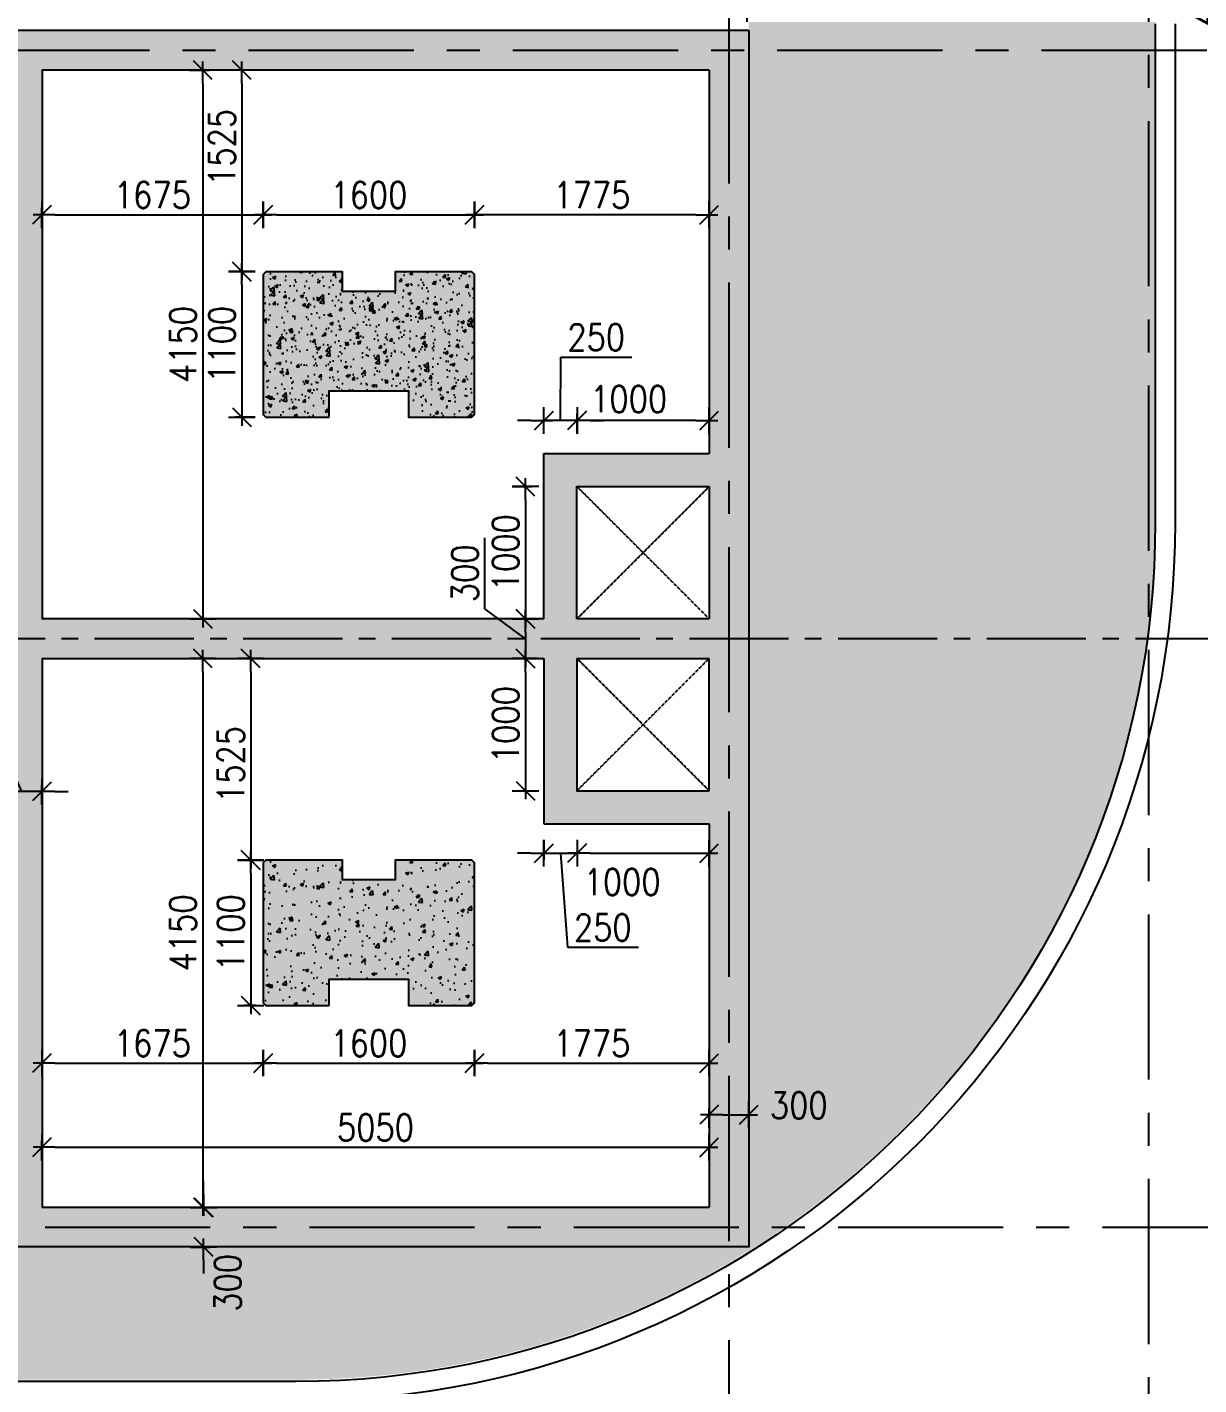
# Model space of a CAD drawing. Header units: metres. Extents: x 841183 to 1048542, y 259326 to 317714.
# Drawn here: x 881709 to 890575, y 279259 to 289527 of the extents above; entities that cross this region are included whole.
import ezdxf
from ezdxf import colors
from ezdxf.entities.mleader import LeaderData, LeaderLine
from ezdxf.math import Vec2, Vec3

# ---------------------------------------------------------------- set-up
doc = ezdxf.new("R2010")
doc.units = ezdxf.units.M
doc.header["$PDMODE"] = 34
for name, pattern in [('CENTER', [2, 1.25, -0.25, 0.25, -0.25]), ('CENTER2', [1.125, 0.75, -0.125, 0.125, -0.125]), ('HIDDEN', [0.375, 0.25, -0.125]), ('VILLA AXIS$0$CENTER', [2, 1.25, -0.25, 0.25, -0.25])]:
    doc.linetypes.add(name, pattern=pattern)
for name, color, linetype, transparency in [('A-AXIS DIMENSION', 252, 'Continuous', 0.6), ('A-REFLECT DOWN', 252, 'Continuous', 0.6), ('G-HATCH-COL-WALL', 253, 'Continuous', 0.6)]:
    doc.layers.add(name, color=color, linetype=linetype, transparency=transparency)
for name, color, linetype in [('A-AXIS LINE', 253, 'Continuous'), ('A-SECT-PATT', 9, 'Continuous'), ('G-OPENING', 252, 'Continuous'), ('G-RC-WALL', 252, 'Continuous')]:
    doc.layers.add(name, color=color, linetype=linetype)
doc.styles.add('romans', font='romans.shx', dxfattribs={"width": 0.85})
doc.styles.get("Standard").update_dxf_attribs({"font": 'ARIALN.TTF'})
doc.dimstyles.new('DIM-100', dxfattribs={"dimtxt": 200, "dimasz": 100, "dimexe": 50, "dimexo": 75, "dimgap": 50, "dimtad": 1, "dimdec": 0, "dimrnd": 5, "dimzin": 9, "dimdsep": 46, "dimtxsty": 'romans', "dimblk1": 'D-oblique', "dimblk2": 'D-oblique', "dimsah": 1, "dimcen": 100, "dimdle": 100, "dimclrd": 256, "dimclre": 256, "dimclrt": 131, "dimadec": 0, "dimazin": 0, "dimtfac": 1, "dimtdec": 0, "dimtofl": 0, "dimtmove": 2, "dimatfit": 3, "dimldrblk": 'OBLIQUE', "dimfxl": 100, "dimfxlon": 1, "dimtfillclr": 256, "dimtolj": 1, "dimtzin": 0, "dimarcsym": 0})
pattern_1 = [(50, (17342.06, 65345.1), (251.041064, -21.963247), [26.25, -288.75]), (355, (17342.06, 65345.1), (-48.56297, 263.26725), [21, -231]), (100.451444, (17362.98, 65343.27), (202.478096, 241.304), [22.30907, -245.39974]), (46.1842, (17342.06, 65415.1), (373.53447, -57.93175), [39.375, -433.125]), (96.635635, (17373.2, 65410.27), (327.13168, 340.94151), [33.46362, -368.09982]), (351.184164, (17342.06, 65415.1), (327.13168, 340.94151), [31.5, -346.5]), (21, (17377.06, 65397.6), (208.91747, -140.91661), [26.25, -288.75]), (326, (17377.06, 65397.6), (85.160366, 253.802516), [21, -231]), (71.451445, (17394.47, 65385.86), (294.07783, 112.885903), [22.30907, -245.39974]), (37.5, (17342.06, 65345.1), (4.255949, 116.512849), [0, -228.2, 0, -234.5, 0, -231.875]), (7.5, (17342.06, 65345.1), (92.074338, 138.0441), [0, -133.7, 0, -222.95, 0, -88.375]), (327.5, (17264.01, 65345.1), (186.837853, -7.894205), [0, -87.5, 0, -273, 0, -362.25]), (317.5, (17229, 65345.1), (204.11516, 35.036744), [0, -113.75, 0, -181.3, 0, -257.25])]

# ---------------------------------------------------------------- blocks, each defined once
blk = doc.blocks.new('D-oblique')
for p, q in [((-1, 0), (0.65, 0)), ((-0.71, -0.71), (0.71, 0.71)), ((0, -1), (0, 1))]:
    blk.add_line(p, q)
blk = doc.blocks.new('*D366')
at = {"layer": 'A-AXIS DIMENSION', "lineweight": -2, "transparency": 16777216}
for p, q in [((881496, 284135), (880959, 284135)), ((881670, 283747), (881496, 284135)), ((881420, 283747), (881320, 283747)), ((881520, 283647), (881520, 283797)), ((881820, 283747), (881520, 283747)), ((881820, 283647), (881820, 283797)), ((881920, 283747), (882020, 283747))]:
    blk.add_line(p, q, dxfattribs=at)
at = {"layer": 'Defpoints', "color": 0, "transparency": 16777216}
for p in [(881520, 283747), (881520, 283356, 0), (881820, 283225, 0)]:
    blk.add_point(p, dxfattribs=at)
at = {"layer": 'A-AXIS DIMENSION', "lineweight": -2, "transparency": 16777216, "xscale": 100, "yscale": 100, "zscale": 100}
blk.add_blockref('D-oblique', (881520, 283747), dxfattribs=at)
at = {"layer": 'A-AXIS DIMENSION', "lineweight": -2, "transparency": 16777216, "xscale": 100, "yscale": 100, "zscale": 100, "rotation": 180}
blk.add_blockref('D-oblique', (881820, 283747), dxfattribs=at)
at = {"layer": 'A-AXIS DIMENSION', "transparency": 16777216, "insert": (881228, 284285), "char_height": 200, "attachment_point": 5, "style": 'romans'}
blk.add_mtext('\\A1;300', dxfattribs=at)
blk = doc.blocks.new('_OBLIQUE')
at = {"color": 0, "linetype": 'ByBlock'}
blk.add_line((-0.5, -0.5), (0.5, 0.5), dxfattribs=at)
blk = doc.blocks.new('*D382')
at = {"layer": 'A-AXIS DIMENSION', "lineweight": -2, "transparency": 16777216}
for p, q in [((885380, 286052), (885530, 286052)), ((885480, 285952), (885480, 285152)), ((885380, 285052), (885530, 285052))]:
    blk.add_line(p, q, dxfattribs=at)
at = {"layer": 'Defpoints', "color": 0, "transparency": 16777216}
for p in [(884966, 286052), (884966, 285052), (885480, 285052)]:
    blk.add_point(p, dxfattribs=at)
at = {"layer": 'A-AXIS DIMENSION', "lineweight": -2, "transparency": 16777216, "xscale": 100, "yscale": 100, "zscale": 100}
for p, rotation in [((885480, 286052), 90), ((885480, 285052), 270)]:
    blk.add_blockref('D-oblique', p, dxfattribs=dict(at, rotation=rotation))
at = {"layer": 'A-AXIS DIMENSION', "transparency": 16777216, "insert": (885330, 285552), "char_height": 200, "attachment_point": 5, "rotation": 90, "style": 'romans'}
blk.add_mtext('\\A1;1000', dxfattribs=at)
blk = doc.blocks.new('*D383')
at = {"layer": 'A-AXIS DIMENSION', "lineweight": -2, "transparency": 16777216}
for p, q in [((885380, 284752), (885530, 284752)), ((885480, 284652), (885480, 283852)), ((885380, 283752), (885530, 283752))]:
    blk.add_line(p, q, dxfattribs=at)
at = {"layer": 'Defpoints', "color": 0, "transparency": 16777216}
for p in [(884966, 284752), (884966, 283752), (885480, 283752)]:
    blk.add_point(p, dxfattribs=at)
at = {"layer": 'A-AXIS DIMENSION', "lineweight": -2, "transparency": 16777216, "xscale": 100, "yscale": 100, "zscale": 100}
for p, rotation in [((885480, 284752), 90), ((885480, 283752), 270)]:
    blk.add_blockref('D-oblique', p, dxfattribs=dict(at, rotation=rotation))
at = {"layer": 'A-AXIS DIMENSION', "transparency": 16777216, "insert": (885330, 284252), "char_height": 200, "attachment_point": 5, "rotation": 90, "style": 'romans'}
blk.add_mtext('\\A1;1000', dxfattribs=at)
blk = doc.blocks.new('*D212')
at = {"layer": 'A-AXIS DIMENSION', "lineweight": -2, "transparency": 16777216}
for p, q in [((885745, 286552), (885747, 287032)), ((885747, 287032), (886284, 287032)), ((885620, 286452), (885620, 286602)), ((885870, 286452), (885870, 286602)), ((885520, 286552), (885420, 286552)), ((885870, 286552), (885620, 286552)), ((885970, 286552), (886070, 286552))]:
    blk.add_line(p, q, dxfattribs=at)
at = {"layer": 'Defpoints', "color": 0, "transparency": 16777216}
for p in [(885620, 286552), (885620, 286052), (885870, 286052)]:
    blk.add_point(p, dxfattribs=at)
at = {"layer": 'A-AXIS DIMENSION', "lineweight": -2, "transparency": 16777216, "xscale": 100, "yscale": 100, "zscale": 100}
blk.add_blockref('D-oblique', (885620, 286552), dxfattribs=at)
at = {"layer": 'A-AXIS DIMENSION', "lineweight": -2, "transparency": 16777216, "xscale": 100, "yscale": 100, "zscale": 100, "rotation": 180}
blk.add_blockref('D-oblique', (885870, 286552), dxfattribs=at)
at = {"layer": 'A-AXIS DIMENSION', "transparency": 16777216, "insert": (886015, 287182), "char_height": 200, "attachment_point": 5, "style": 'romans'}
blk.add_mtext('\\A1;250', dxfattribs=at)
blk = doc.blocks.new('*D305')
at = {"layer": 'A-AXIS DIMENSION', "lineweight": -2, "transparency": 16777216}
for p, q in [((885870, 286452), (885870, 286602)), ((886870, 286452), (886870, 286602)), ((886770, 286552), (885970, 286552))]:
    blk.add_line(p, q, dxfattribs=at)
at = {"layer": 'Defpoints', "color": 0, "transparency": 16777216}
for p in [(885870, 286552), (885870, 286052), (886870, 286052)]:
    blk.add_point(p, dxfattribs=at)
at = {"layer": 'A-AXIS DIMENSION', "lineweight": -2, "transparency": 16777216, "xscale": 100, "yscale": 100, "zscale": 100, "rotation": 180}
blk.add_blockref('D-oblique', (885870, 286552), dxfattribs=at)
at = {"layer": 'A-AXIS DIMENSION', "lineweight": -2, "transparency": 16777216, "xscale": 100, "yscale": 100, "zscale": 100}
blk.add_blockref('D-oblique', (886870, 286552), dxfattribs=at)
at = {"layer": 'A-AXIS DIMENSION', "transparency": 16777216, "insert": (886261, 286714), "char_height": 200, "attachment_point": 5, "style": 'romans'}
blk.add_mtext('\\A1;1000', dxfattribs=at)
blk = doc.blocks.new('*D211')
at = {"layer": 'A-AXIS DIMENSION', "lineweight": -2, "transparency": 16777216}
for p, q in [((885173, 285128), (885173, 285665)), ((885480, 284902), (885173, 285128)), ((885545, 285052), (885430, 285052)), ((885480, 284952), (885480, 284852)), ((885545, 284752), (885430, 284752))]:
    blk.add_line(p, q, dxfattribs=at)
at = {"layer": 'Defpoints', "color": 0, "transparency": 16777216}
for p in [(885620, 285052), (885480, 284752), (885620, 284752)]:
    blk.add_point(p, dxfattribs=at)
at = {"layer": 'A-AXIS DIMENSION', "lineweight": -2, "transparency": 16777216, "xscale": 100, "yscale": 100, "zscale": 100}
for p, rotation in [((885480, 285052), 90), ((885480, 284752), 270)]:
    blk.add_blockref('D-oblique', p, dxfattribs=dict(at, rotation=rotation))
at = {"layer": 'A-AXIS DIMENSION', "transparency": 16777216, "insert": (885022, 285396), "char_height": 200, "attachment_point": 5, "rotation": 90, "style": 'romans'}
blk.add_mtext('\\A1;300', dxfattribs=at)
blk = doc.blocks.new('*D210')
at = {"layer": 'A-AXIS DIMENSION', "lineweight": -2, "transparency": 16777216}
for p, q in [((885620, 283380), (885620, 283230)), ((885870, 283380), (885870, 283230)), ((885520, 283280), (885420, 283280)), ((885620, 283280), (885870, 283280)), ((885745, 283280), (885797, 282568)), ((885970, 283280), (886070, 283280)), ((885797, 282568), (886334, 282568))]:
    blk.add_line(p, q, dxfattribs=at)
at = {"layer": 'Defpoints', "color": 0, "transparency": 16777216}
for p in [(885870, 283752), (885620, 283502), (885870, 283280)]:
    blk.add_point(p, dxfattribs=at)
at = {"layer": 'A-AXIS DIMENSION', "lineweight": -2, "transparency": 16777216, "xscale": 100, "yscale": 100, "zscale": 100}
blk.add_blockref('D-oblique', (885620, 283280), dxfattribs=at)
at = {"layer": 'A-AXIS DIMENSION', "lineweight": -2, "transparency": 16777216, "xscale": 100, "yscale": 100, "zscale": 100, "rotation": 180}
blk.add_blockref('D-oblique', (885870, 283280), dxfattribs=at)
at = {"layer": 'A-AXIS DIMENSION', "transparency": 16777216, "insert": (886065, 282718), "char_height": 200, "attachment_point": 5, "style": 'romans'}
blk.add_mtext('\\A1;250', dxfattribs=at)
blk = doc.blocks.new('*D306')
at = {"layer": 'A-AXIS DIMENSION', "lineweight": -2, "transparency": 16777216}
for p, q in [((885870, 283380), (885870, 283230)), ((886870, 283380), (886870, 283230)), ((885970, 283280), (886770, 283280))]:
    blk.add_line(p, q, dxfattribs=at)
at = {"layer": 'Defpoints', "color": 0, "transparency": 16777216}
for p in [(885870, 283502), (886870, 283502), (886870, 283280)]:
    blk.add_point(p, dxfattribs=at)
at = {"layer": 'A-AXIS DIMENSION', "lineweight": -2, "transparency": 16777216, "xscale": 100, "yscale": 100, "zscale": 100, "rotation": 180}
blk.add_blockref('D-oblique', (885870, 283280), dxfattribs=at)
at = {"layer": 'A-AXIS DIMENSION', "lineweight": -2, "transparency": 16777216, "xscale": 100, "yscale": 100, "zscale": 100}
blk.add_blockref('D-oblique', (886870, 283280), dxfattribs=at)
at = {"layer": 'A-AXIS DIMENSION', "transparency": 16777216, "insert": (886211, 283062), "char_height": 200, "attachment_point": 5, "style": 'romans'}
blk.add_mtext('\\A1;1000', dxfattribs=at)
blk = doc.blocks.new('*D307')
at = {"layer": 'A-AXIS DIMENSION', "lineweight": -2, "transparency": 16777216}
for p, q in [((881820, 280955), (881820, 281105)), ((881920, 281055), (886770, 281055)), ((886870, 280955), (886870, 281105))]:
    blk.add_line(p, q, dxfattribs=at)
at = {"layer": 'Defpoints', "color": 0, "transparency": 16777216}
for p in [(886870, 281055), (881820, 280356), (886870, 280356)]:
    blk.add_point(p, dxfattribs=at)
at = {"layer": 'A-AXIS DIMENSION', "lineweight": -2, "transparency": 16777216, "xscale": 100, "yscale": 100, "zscale": 100, "rotation": 180}
blk.add_blockref('D-oblique', (881820, 281055), dxfattribs=at)
at = {"layer": 'A-AXIS DIMENSION', "lineweight": -2, "transparency": 16777216, "xscale": 100, "yscale": 100, "zscale": 100}
blk.add_blockref('D-oblique', (886870, 281055), dxfattribs=at)
at = {"layer": 'A-AXIS DIMENSION', "transparency": 16777216, "insert": (884345, 281205), "char_height": 200, "attachment_point": 5, "style": 'romans'}
blk.add_mtext('\\A1;5050', dxfattribs=at)
blk = doc.blocks.new('*D308')
at = {"layer": 'A-AXIS DIMENSION', "lineweight": -2, "transparency": 16777216}
for p, q in [((882938, 284752), (883088, 284752)), ((883038, 284652), (883038, 280702)), ((882938, 280602), (883088, 280602))]:
    blk.add_line(p, q, dxfattribs=at)
at = {"layer": 'Defpoints', "color": 0, "transparency": 16777216}
for p in [(882580, 284752), (882580, 280602), (883038, 280602)]:
    blk.add_point(p, dxfattribs=at)
at = {"layer": 'A-AXIS DIMENSION', "lineweight": -2, "transparency": 16777216, "xscale": 100, "yscale": 100, "zscale": 100}
for p, rotation in [((883038, 284752), 90), ((883038, 280602), 270)]:
    blk.add_blockref('D-oblique', p, dxfattribs=dict(at, rotation=rotation))
at = {"layer": 'A-AXIS DIMENSION', "transparency": 16777216, "insert": (882888, 282677), "char_height": 200, "attachment_point": 5, "rotation": 90, "style": 'romans'}
blk.add_mtext('\\A1;4150', dxfattribs=at)
blk = doc.blocks.new('*D309')
at = {"layer": 'A-AXIS DIMENSION', "lineweight": -2, "transparency": 16777216}
for p, q in [((882938, 289202), (883088, 289202)), ((883038, 289102), (883038, 285152)), ((882938, 285052), (883088, 285052))]:
    blk.add_line(p, q, dxfattribs=at)
at = {"layer": 'Defpoints', "color": 0, "transparency": 16777216}
for p in [(882580, 289202), (882580, 285052), (883038, 285052)]:
    blk.add_point(p, dxfattribs=at)
at = {"layer": 'A-AXIS DIMENSION', "lineweight": -2, "transparency": 16777216, "xscale": 100, "yscale": 100, "zscale": 100}
for p, rotation in [((883038, 289202), 90), ((883038, 285052), 270)]:
    blk.add_blockref('D-oblique', p, dxfattribs=dict(at, rotation=rotation))
at = {"layer": 'A-AXIS DIMENSION', "transparency": 16777216, "insert": (882888, 287127), "char_height": 200, "attachment_point": 5, "rotation": 90, "style": 'romans'}
blk.add_mtext('\\A1;4150', dxfattribs=at)
blk = doc.blocks.new('*D321')
at = {"layer": 'A-AXIS DIMENSION', "lineweight": -2, "transparency": 16777216}
for p, q in [((883045, 280701), (883045, 280801)), ((882945, 280601), (883095, 280601)), ((882945, 280301), (883095, 280301)), ((883045, 280201), (883045, 280101))]:
    blk.add_line(p, q, dxfattribs=at)
at = {"layer": 'Defpoints', "color": 0, "transparency": 16777216}
for p in [(882587, 280601), (882587, 280301), (883045, 280301)]:
    blk.add_point(p, dxfattribs=at)
at = {"layer": 'A-AXIS DIMENSION', "lineweight": -2, "transparency": 16777216, "xscale": 100, "yscale": 100, "zscale": 100}
for p, rotation in [((883045, 280601), 270), ((883045, 280301), 90)]:
    blk.add_blockref('D-oblique', p, dxfattribs=dict(at, rotation=rotation))
at = {"layer": 'A-AXIS DIMENSION', "transparency": 16777216, "insert": (883227, 280030), "char_height": 200, "attachment_point": 5, "rotation": 90, "style": 'romans'}
blk.add_mtext('\\A1;300', dxfattribs=at)
blk = doc.blocks.new('*D322')
at = {"layer": 'A-AXIS DIMENSION', "lineweight": -2, "transparency": 16777216}
for p, q in [((886870, 281202), (886870, 281352)), ((886970, 281302), (887070, 281302)), ((887170, 281202), (887170, 281352))]:
    blk.add_line(p, q, dxfattribs=at)
at = {"layer": 'Defpoints', "color": 0, "transparency": 16777216}
for p in [(887170, 281302), (886870, 280602), (887170, 280602)]:
    blk.add_point(p, dxfattribs=at)
at = {"layer": 'A-AXIS DIMENSION', "lineweight": -2, "transparency": 16777216, "xscale": 100, "yscale": 100, "zscale": 100, "rotation": 180}
blk.add_blockref('D-oblique', (886870, 281302), dxfattribs=at)
at = {"layer": 'A-AXIS DIMENSION', "lineweight": -2, "transparency": 16777216, "xscale": 100, "yscale": 100, "zscale": 100}
blk.add_blockref('D-oblique', (887170, 281302), dxfattribs=at)
at = {"layer": 'A-AXIS DIMENSION', "transparency": 16777216, "insert": (887548, 281372), "char_height": 200, "attachment_point": 5, "style": 'romans'}
blk.add_mtext('\\A1;300', dxfattribs=at)
blk = doc.blocks.new('*D209')
at = {"layer": 'A-AXIS DIMENSION', "lineweight": -2, "transparency": 16777216}
for p, q in [((883495, 288008), (883495, 288158)), ((885095, 288008), (885095, 288158)), ((883595, 288108), (884995, 288108))]:
    blk.add_line(p, q, dxfattribs=at)
at = {"layer": 'Defpoints', "color": 0, "transparency": 16777216}
for p in [(885095, 288108), (883495, 287658), (885095, 287658)]:
    blk.add_point(p, dxfattribs=at)
at = {"layer": 'A-AXIS DIMENSION', "lineweight": -2, "transparency": 16777216, "xscale": 100, "yscale": 100, "zscale": 100, "rotation": 180}
blk.add_blockref('D-oblique', (883495, 288108), dxfattribs=at)
at = {"layer": 'A-AXIS DIMENSION', "lineweight": -2, "transparency": 16777216, "xscale": 100, "yscale": 100, "zscale": 100}
blk.add_blockref('D-oblique', (885095, 288108), dxfattribs=at)
at = {"layer": 'A-AXIS DIMENSION', "transparency": 16777216, "insert": (884295, 288258), "char_height": 200, "attachment_point": 5, "style": 'romans'}
blk.add_mtext('\\A1;1600', dxfattribs=at)
blk = doc.blocks.new('*D323')
at = {"layer": 'A-AXIS DIMENSION', "lineweight": -2, "transparency": 16777216}
for p, q in [((881820, 288008), (881820, 288158)), ((883495, 288008), (883495, 288158)), ((881920, 288108), (883395, 288108))]:
    blk.add_line(p, q, dxfattribs=at)
at = {"layer": 'Defpoints', "color": 0, "transparency": 16777216}
for p in [(883495, 288108), (881820, 287658), (883495, 287658)]:
    blk.add_point(p, dxfattribs=at)
at = {"layer": 'A-AXIS DIMENSION', "lineweight": -2, "transparency": 16777216, "xscale": 100, "yscale": 100, "zscale": 100, "rotation": 180}
blk.add_blockref('D-oblique', (881820, 288108), dxfattribs=at)
at = {"layer": 'A-AXIS DIMENSION', "lineweight": -2, "transparency": 16777216, "xscale": 100, "yscale": 100, "zscale": 100}
blk.add_blockref('D-oblique', (883495, 288108), dxfattribs=at)
at = {"layer": 'A-AXIS DIMENSION', "transparency": 16777216, "insert": (882657, 288258), "char_height": 200, "attachment_point": 5, "style": 'romans'}
blk.add_mtext('\\A1;1675', dxfattribs=at)
blk = doc.blocks.new('*D324')
at = {"layer": 'A-AXIS DIMENSION', "lineweight": -2, "transparency": 16777216}
for p, q in [((885095, 288008), (885095, 288158)), ((886870, 288008), (886870, 288158)), ((886770, 288108), (885195, 288108))]:
    blk.add_line(p, q, dxfattribs=at)
at = {"layer": 'Defpoints', "color": 0, "transparency": 16777216}
for p in [(885095, 288108), (885095, 287658), (886870, 287658)]:
    blk.add_point(p, dxfattribs=at)
at = {"layer": 'A-AXIS DIMENSION', "lineweight": -2, "transparency": 16777216, "xscale": 100, "yscale": 100, "zscale": 100, "rotation": 180}
blk.add_blockref('D-oblique', (885095, 288108), dxfattribs=at)
at = {"layer": 'A-AXIS DIMENSION', "lineweight": -2, "transparency": 16777216, "xscale": 100, "yscale": 100, "zscale": 100}
blk.add_blockref('D-oblique', (886870, 288108), dxfattribs=at)
at = {"layer": 'A-AXIS DIMENSION', "transparency": 16777216, "insert": (885982, 288258), "char_height": 200, "attachment_point": 5, "style": 'romans'}
blk.add_mtext('\\A1;1775', dxfattribs=at)
blk = doc.blocks.new('*D208')
at = {"layer": 'A-AXIS DIMENSION', "lineweight": -2, "transparency": 16777216}
for p, q in [((883434, 287678), (883284, 287678)), ((883334, 287578), (883334, 286678)), ((883434, 286578), (883284, 286578))]:
    blk.add_line(p, q, dxfattribs=at)
at = {"layer": 'Defpoints', "color": 0, "transparency": 16777216}
for p in [(883515, 287678), (883334, 286578), (883515, 286578)]:
    blk.add_point(p, dxfattribs=at)
at = {"layer": 'A-AXIS DIMENSION', "lineweight": -2, "transparency": 16777216, "xscale": 100, "yscale": 100, "zscale": 100}
for p, rotation in [((883334, 287678), 90), ((883334, 286578), 270)]:
    blk.add_blockref('D-oblique', p, dxfattribs=dict(at, rotation=rotation))
at = {"layer": 'A-AXIS DIMENSION', "transparency": 16777216, "insert": (883184, 287128), "char_height": 200, "attachment_point": 5, "rotation": 90, "style": 'romans'}
blk.add_mtext('\\A1;1100', dxfattribs=at)
blk = doc.blocks.new('*D325')
at = {"layer": 'A-AXIS DIMENSION', "lineweight": -2, "transparency": 16777216}
for p, q in [((883434, 289202), (883284, 289202)), ((883334, 289102), (883334, 287778)), ((883434, 287678), (883284, 287678))]:
    blk.add_line(p, q, dxfattribs=at)
at = {"layer": 'Defpoints', "color": 0, "transparency": 16777216}
for p in [(883515, 289202), (883334, 287678), (883515, 287678)]:
    blk.add_point(p, dxfattribs=at)
at = {"layer": 'A-AXIS DIMENSION', "lineweight": -2, "transparency": 16777216, "xscale": 100, "yscale": 100, "zscale": 100}
for p, rotation in [((883334, 289202), 90), ((883334, 287678), 270)]:
    blk.add_blockref('D-oblique', p, dxfattribs=dict(at, rotation=rotation))
at = {"layer": 'A-AXIS DIMENSION', "transparency": 16777216, "insert": (883184, 288618), "char_height": 200, "attachment_point": 5, "rotation": 90, "style": 'romans'}
blk.add_mtext('\\A1;1525', dxfattribs=at)
blk = doc.blocks.new('*D326')
at = {"layer": 'A-AXIS DIMENSION', "lineweight": -2, "transparency": 16777216}
for p, q in [((883495, 281792), (883495, 281642)), ((885095, 281792), (885095, 281642)), ((883595, 281692), (884995, 281692))]:
    blk.add_line(p, q, dxfattribs=at)
at = {"layer": 'Defpoints', "color": 0, "transparency": 16777216}
for p in [(883495, 282188), (885095, 282188), (885095, 281692)]:
    blk.add_point(p, dxfattribs=at)
at = {"layer": 'A-AXIS DIMENSION', "lineweight": -2, "transparency": 16777216, "xscale": 100, "yscale": 100, "zscale": 100, "rotation": 180}
blk.add_blockref('D-oblique', (883495, 281692), dxfattribs=at)
at = {"layer": 'A-AXIS DIMENSION', "lineweight": -2, "transparency": 16777216, "xscale": 100, "yscale": 100, "zscale": 100}
blk.add_blockref('D-oblique', (885095, 281692), dxfattribs=at)
at = {"layer": 'A-AXIS DIMENSION', "transparency": 16777216, "insert": (884295, 281842), "char_height": 200, "attachment_point": 5, "style": 'romans'}
blk.add_mtext('\\A1;1600', dxfattribs=at)
blk = doc.blocks.new('*D327')
at = {"layer": 'A-AXIS DIMENSION', "lineweight": -2, "transparency": 16777216}
for p, q in [((881820, 281792), (881820, 281642)), ((883495, 281792), (883495, 281642)), ((881920, 281692), (883395, 281692))]:
    blk.add_line(p, q, dxfattribs=at)
at = {"layer": 'Defpoints', "color": 0, "transparency": 16777216}
for p in [(881820, 282188), (883495, 282188), (883495, 281692)]:
    blk.add_point(p, dxfattribs=at)
at = {"layer": 'A-AXIS DIMENSION', "lineweight": -2, "transparency": 16777216, "xscale": 100, "yscale": 100, "zscale": 100, "rotation": 180}
blk.add_blockref('D-oblique', (881820, 281692), dxfattribs=at)
at = {"layer": 'A-AXIS DIMENSION', "lineweight": -2, "transparency": 16777216, "xscale": 100, "yscale": 100, "zscale": 100}
blk.add_blockref('D-oblique', (883495, 281692), dxfattribs=at)
at = {"layer": 'A-AXIS DIMENSION', "transparency": 16777216, "insert": (882657, 281842), "char_height": 200, "attachment_point": 5, "style": 'romans'}
blk.add_mtext('\\A1;1675', dxfattribs=at)
blk = doc.blocks.new('*D328')
at = {"layer": 'A-AXIS DIMENSION', "lineweight": -2, "transparency": 16777216}
for p, q in [((885095, 281792), (885095, 281642)), ((886870, 281792), (886870, 281642)), ((885195, 281692), (886770, 281692))]:
    blk.add_line(p, q, dxfattribs=at)
at = {"layer": 'Defpoints', "color": 0, "transparency": 16777216}
for p in [(885095, 282188), (886870, 282188), (886870, 281692)]:
    blk.add_point(p, dxfattribs=at)
at = {"layer": 'A-AXIS DIMENSION', "lineweight": -2, "transparency": 16777216, "xscale": 100, "yscale": 100, "zscale": 100, "rotation": 180}
blk.add_blockref('D-oblique', (885095, 281692), dxfattribs=at)
at = {"layer": 'A-AXIS DIMENSION', "lineweight": -2, "transparency": 16777216, "xscale": 100, "yscale": 100, "zscale": 100}
blk.add_blockref('D-oblique', (886870, 281692), dxfattribs=at)
at = {"layer": 'A-AXIS DIMENSION', "transparency": 16777216, "insert": (885982, 281842), "char_height": 200, "attachment_point": 5, "style": 'romans'}
blk.add_mtext('\\A1;1775', dxfattribs=at)
blk = doc.blocks.new('*D207')
at = {"layer": 'A-AXIS DIMENSION', "lineweight": -2, "transparency": 16777216}
for p, q in [((883440, 283228), (883351, 283228)), ((883401, 283128), (883401, 282228)), ((883440, 282128), (883351, 282128))]:
    blk.add_line(p, q, dxfattribs=at)
at = {"layer": 'Defpoints', "color": 0, "transparency": 16777216}
for p in [(883515, 283228), (883401, 282128), (883515, 282128)]:
    blk.add_point(p, dxfattribs=at)
at = {"layer": 'A-AXIS DIMENSION', "lineweight": -2, "transparency": 16777216, "xscale": 100, "yscale": 100, "zscale": 100}
for p, rotation in [((883401, 283228), 90), ((883401, 282128), 270)]:
    blk.add_blockref('D-oblique', p, dxfattribs=dict(at, rotation=rotation))
at = {"layer": 'A-AXIS DIMENSION', "transparency": 16777216, "insert": (883251, 282678), "char_height": 200, "attachment_point": 5, "rotation": 90, "style": 'romans'}
blk.add_mtext('\\A1;1100', dxfattribs=at)
blk = doc.blocks.new('*D329')
at = {"layer": 'A-AXIS DIMENSION', "lineweight": -2, "transparency": 16777216}
for p, q in [((883440, 284752), (883351, 284752)), ((883401, 284652), (883401, 283328)), ((883440, 283228), (883351, 283228))]:
    blk.add_line(p, q, dxfattribs=at)
at = {"layer": 'Defpoints', "color": 0, "transparency": 16777216}
for p in [(883515, 284752), (883401, 283228), (883515, 283228)]:
    blk.add_point(p, dxfattribs=at)
at = {"layer": 'A-AXIS DIMENSION', "lineweight": -2, "transparency": 16777216, "xscale": 100, "yscale": 100, "zscale": 100}
for p, rotation in [((883401, 284752), 90), ((883401, 283228), 270)]:
    blk.add_blockref('D-oblique', p, dxfattribs=dict(at, rotation=rotation))
at = {"layer": 'A-AXIS DIMENSION', "transparency": 16777216, "insert": (883251, 283951), "char_height": 200, "attachment_point": 5, "rotation": 90, "style": 'romans'}
blk.add_mtext('\\A1;1525', dxfattribs=at)
blk = doc.blocks.new('*D385')
at = {"layer": 'A-AXIS DIMENSION', "lineweight": -2, "transparency": 16777216}
for p, q in [((890694, 289952), (890844, 289952)), ((890794, 289852), (890794, 289651)), ((890694, 289551), (890844, 289551))]:
    blk.add_line(p, q, dxfattribs=at)
at = {"layer": 'Defpoints', "color": 0, "transparency": 16777216}
for p in [(888795, 289952, -68), (890396, 289551, 0), (890794, 289551)]:
    blk.add_point(p, dxfattribs=at)
at = {"layer": 'A-AXIS DIMENSION', "lineweight": -2, "transparency": 16777216, "xscale": 100, "yscale": 100, "zscale": 100}
for p, rotation in [((890794, 289952), 90), ((890794, 289551), 270)]:
    blk.add_blockref('D-oblique', p, dxfattribs=dict(at, rotation=rotation))
at = {"layer": 'A-AXIS DIMENSION', "transparency": 16777216, "insert": (890610, 289752), "char_height": 200, "attachment_point": 5, "rotation": 90, "style": 'romans'}
blk.add_mtext('\\A1;400', dxfattribs=at)
blk = doc.blocks.new('A$C10b3fa2f')
at = {"layer": 'A-REFLECT DOWN'}
h = blk.add_hatch(dxfattribs=at)
h.set_pattern_fill('AR-HBONE', color=256, scale=75, style=0)
h.set_pattern_definition([(45, (-872853.3, -501345.44), (0, 424.26407), [900, -300]), (135, (-872641.16, -501133.3), (3e-14, 424.26407), [900, -300])])
h.paths.add_polyline_path([(-40951.9, -7637.1), (-40445.1, -7637.1), (-40278.2, -7926.1), (-40445.1, -8215.1), (-40951.9, -8215.1), (-41118.8, -7926.1)])
edge = h.paths.add_edge_path()
edge.add_line((-40250.6, -6912.7), (-42275.6, -6912.7))
edge.add_line((-42275.6, -6912.7), (-42275.6, -105.8))
edge.add_line((-42275.6, -105.8), (-42275.6, 38.9))
edge.add_line((-42275.6, 38.9), (-43125, 38.9))
edge.add_line((-43125, 38.9), (-43125, -30517.1))
edge.add_line((-43125, -30517.1), (-43000, -30517.1))
edge.add_line((-43000, -30517.1), (-43000, -32386.1))
edge.add_line((-43000, -32386.1), (-6450, -32386.1))
edge.add_arc((-6450, -25886.1), 6500, 270, 360)
edge.add_line((50, -25886.1), (50, -22117.5))
edge.add_line((50, -22117.5), (-3025.4, -22117.5))
edge.add_line((-3025.4, -22117.5), (-3025.4, -31367.5))
edge.add_line((-3025.4, -31367.5), (-37875.6, -31367.3))
edge.add_line((-37875.6, -31367.3), (-37875.6, -22117.5))
edge.add_line((-37875.6, -22117.5), (-40250.6, -22117.5))
edge.add_line((-40250.6, -22117.5), (-40250.6, -6912.7))
at = {"layer": 'A-REFLECT DOWN', "color": 252, "linetype": 'CENTER', "ltscale": 10, "elevation": 74}
blk.add_lwpolyline([(-43025, -35550.3), (-6450, -35550.3, 0.1989123), (373.6, -32723.9, 0.1989119), (3200, -25900.3), (3200, 275)], format="xyb", dxfattribs=at)
at = {"layer": 'A-REFLECT DOWN', "color": 252}
for points, elevation in [([(6200, 99.7), (6200, -25900.3, -0.414213), (-6450, -38550.3), (-43075, -38550.3)], 74), ([(200, -22130.8), (200, -25900.3, -0.414213), (-6450, -32550.3), (-43050, -32550.3)], 73.9), ([(50, -22130.8), (50, -25900.3, -0.414213), (-6450, -32400.3), (-43000, -32400.3)], 73.9), ([(6310.9, -26900, -0.3914964), (-6450, -38700.3), (-36104.6, -38700.3)], 74)]:
    blk.add_lwpolyline(points, format="xyb", dxfattribs=dict(at, elevation=elevation))
blk = doc.blocks.new('A$C5e30045e')
at = {"layer": 'A-SECT-PATT'}
h = blk.add_hatch(dxfattribs=at)
h.set_pattern_fill('AR-CONC', color=256, scale=35, style=0)
h.set_pattern_definition(pattern_1)
h.paths.add_polyline_path([(887169.9, 289502.2), (881519.8, 289502.2), (881519.8, 280302.4), (887169.9, 280302.4)])
h.paths.add_polyline_path([(885619.9, 286302.2), (885619.9, 285052.2), (881819.8, 285052.2), (881819.8, 289202.2), (886869.9, 289202.2), (886869.9, 286302.2)], flags=16)
h.paths.add_polyline_path([(886869.9, 286052.2), (886869.9, 285052.2), (885869.9, 285052.2), (885869.9, 286052.2)], flags=16)
h.paths.add_polyline_path([(886869.9, 284752.2), (886869.9, 283752.2), (885869.9, 283752.2), (885869.9, 284752.2)], flags=16)
h.paths.add_polyline_path([(885619.9, 284752.2), (885619.9, 283502.2), (886869.9, 283502.2), (886869.9, 280602.2), (881819.8, 280602.2), (881819.8, 284752.2)], flags=16)
h.paths.add_polyline_path([(883355.4, 285268), (885152.7, 285268), (885152.7, 285680.5), (883355.4, 285680.5)], flags=8)
h.paths.add_polyline_path([(883653.9, 280802), (885392.3, 280802), (885392.3, 281214.5), (883653.9, 281214.5)], flags=8)
h = blk.add_hatch(dxfattribs=at)
h.set_pattern_fill('AR-CONC', color=256, scale=35, style=0)
h.set_pattern_definition(pattern_1)
h.paths.add_polyline_path([(885094.8, 287657.6), (885074.8, 287677.6), (884494.8, 287677.6), (884494.8, 287527.6), (884094.8, 287527.6), (884094.8, 287677.6), (883514.8, 287677.6), (883494.8, 287657.6), (883494.8, 286597.6), (883514.8, 286577.6), (883994.8, 286577.6), (883994.8, 286777.6), (884594.8, 286777.6), (884594.8, 286577.6), (885074.8, 286577.6), (885094.8, 286597.6)])
h = blk.add_hatch(dxfattribs=at)
h.set_pattern_fill('AR-CONC', color=256, scale=35, style=0)
h.set_pattern_definition([(50, (17342.06, 68512.58), (251.041064, -21.963247), [26.25, -288.75]), (355, (17342.06, 68512.58), (-48.56297, 263.26725), [21, -231]), (100.451444, (17362.98, 68510.75), (202.478096, 241.304), [22.30907, -245.39974]), (46.1842, (17342.06, 68582.58), (373.53447, -57.93175), [39.375, -433.125]), (96.635635, (17373.2, 68577.75), (327.13168, 340.94151), [33.46362, -368.09982]), (351.184164, (17342.06, 68582.58), (327.13168, 340.94151), [31.5, -346.5]), (21, (17377.06, 68565.08), (208.91747, -140.91661), [26.25, -288.75]), (326, (17377.06, 68565.08), (85.160366, 253.802516), [21, -231]), (71.451445, (17394.47, 68553.34), (294.07783, 112.885903), [22.30907, -245.39974]), (37.5, (17342.06, 68512.58), (4.255949, 116.512849), [0, -228.2, 0, -234.5, 0, -231.875]), (7.5, (17342.06, 68512.58), (92.074338, 138.0441), [0, -133.7, 0, -222.95, 0, -88.375]), (327.5, (17264.01, 68512.58), (186.837853, -7.894205), [0, -87.5, 0, -273, 0, -362.25]), (317.5, (17229, 68512.58), (204.11516, 35.036744), [0, -113.75, 0, -181.3, 0, -257.25])])
h.paths.add_polyline_path([(885094.8, 287657.6), (885074.8, 287677.6), (884494.8, 287677.6), (884494.8, 287527.6), (884094.8, 287527.6), (884094.8, 287677.6), (883514.8, 287677.6), (883494.8, 287657.6), (883494.8, 286597.6), (883514.8, 286577.6), (883994.8, 286577.6), (883994.8, 286777.6), (884594.8, 286777.6), (884594.8, 286577.6), (885074.8, 286577.6), (885094.8, 286597.6)])
h = blk.add_hatch(dxfattribs=at)
h.set_pattern_fill('AR-CONC', color=256, scale=35, style=0)
h.set_pattern_definition([(50, (17342.06, 64062.58), (251.041064, -21.963247), [26.25, -288.75]), (355, (17342.06, 64062.58), (-48.56297, 263.26725), [21, -231]), (100.451444, (17362.98, 64060.75), (202.478096, 241.304), [22.30907, -245.39974]), (46.1842, (17342.06, 64132.58), (373.53447, -57.93175), [39.375, -433.125]), (96.635635, (17373.2, 64127.75), (327.13168, 340.94151), [33.46362, -368.09982]), (351.184164, (17342.06, 64132.58), (327.13168, 340.94151), [31.5, -346.5]), (21, (17377.06, 64115.08), (208.91747, -140.91661), [26.25, -288.75]), (326, (17377.06, 64115.08), (85.160366, 253.802516), [21, -231]), (71.451445, (17394.47, 64103.34), (294.07783, 112.885903), [22.30907, -245.39974]), (37.5, (17342.06, 64062.58), (4.255949, 116.512849), [0, -228.2, 0, -234.5, 0, -231.875]), (7.5, (17342.06, 64062.58), (92.074338, 138.0441), [0, -133.7, 0, -222.95, 0, -88.375]), (327.5, (17264.01, 64062.58), (186.837853, -7.894205), [0, -87.5, 0, -273, 0, -362.25]), (317.5, (17229, 64062.58), (204.11516, 35.036744), [0, -113.75, 0, -181.3, 0, -257.25])])
h.paths.add_polyline_path([(885094.8, 283207.6), (885074.8, 283227.6), (884494.8, 283227.6), (884494.8, 283077.6), (884094.8, 283077.6), (884094.8, 283227.6), (883514.8, 283227.6), (883494.8, 283207.6), (883494.8, 282147.6), (883514.8, 282127.6), (883994.8, 282127.6), (883994.8, 282327.6), (884594.8, 282327.6), (884594.8, 282127.6), (885074.8, 282127.6), (885094.8, 282147.6)])
at = {"layer": 'G-HATCH-COL-WALL'}
h = blk.add_hatch(color=256, dxfattribs=at)
h.dxf.hatch_style = 1
h.paths.add_polyline_path([(887169.9, 289502.2), (881519.8, 289502.2), (881519.8, 280302.4), (887169.9, 280302.4)])
h.paths.add_polyline_path([(885619.9, 286302.2), (885619.9, 285052.2), (881819.8, 285052.2), (881819.8, 289202.2), (886869.9, 289202.2), (886869.9, 286302.2)], flags=16)
h.paths.add_polyline_path([(886869.9, 286052.2), (886869.9, 285052.2), (885869.9, 285052.2), (885869.9, 286052.2)], flags=16)
h.paths.add_polyline_path([(886869.9, 284752.2), (886869.9, 283752.2), (885869.9, 283752.2), (885869.9, 284752.2)], flags=16)
h.paths.add_polyline_path([(885619.9, 284752.2), (885619.9, 283502.2), (886869.9, 283502.2), (886869.9, 280602.2), (881819.8, 280602.2), (881819.8, 284752.2)], flags=16)
h.paths.add_polyline_path([(883355.4, 285268), (885152.7, 285268), (885152.7, 285680.5), (883355.4, 285680.5)], flags=8)
h.paths.add_polyline_path([(883653.9, 280802), (885392.3, 280802), (885392.3, 281214.5), (883653.9, 281214.5)], flags=8)
h = blk.add_hatch(color=256, dxfattribs=at)
h.dxf.hatch_style = 1
h.paths.add_polyline_path([(885094.8, 287657.6), (885074.8, 287677.6), (884494.8, 287677.6), (884494.8, 287527.6), (884094.8, 287527.6), (884094.8, 287677.6), (883514.8, 287677.6), (883494.8, 287657.6), (883494.8, 286597.6), (883514.8, 286577.6), (883994.8, 286577.6), (883994.8, 286777.6), (884594.8, 286777.6), (884594.8, 286577.6), (885074.8, 286577.6), (885094.8, 286597.6)])
h = blk.add_hatch(color=256, dxfattribs=at)
h.dxf.hatch_style = 1
h.paths.add_polyline_path([(885094.8, 283207.6), (885074.8, 283227.6), (884494.8, 283227.6), (884494.8, 283077.6), (884094.8, 283077.6), (884094.8, 283227.6), (883514.8, 283227.6), (883494.8, 283207.6), (883494.8, 282147.6), (883514.8, 282127.6), (883994.8, 282127.6), (883994.8, 282327.6), (884594.8, 282327.6), (884594.8, 282127.6), (885074.8, 282127.6), (885094.8, 282147.6)])
at = {"layer": 'A-AXIS LINE', "linetype": 'VILLA AXIS$0$CENTER', "ltscale": 1000, "extrusion": (1, 0, 0)}
for points, elevation in [([(316817, -71.5), (289502.1, -90.6)], 887155.3), ([(316817, -50.7), (276508.6, -96.2)], 890195.4)]:
    blk.add_lwpolyline(points, dxfattribs=dict(at, elevation=elevation))
at = {"layer": 'A-AXIS LINE', "linetype": 'VILLA AXIS$0$CENTER', "ltscale": 1000, "elevation": -97.9}
blk.add_lwpolyline([(887019.9, 289595.4), (887019.9, 276508.6)], dxfattribs=at)
at = {"layer": 'A-AXIS LINE', "linetype": 'VILLA AXIS$0$CENTER', "ltscale": 1000, "extrusion": (0, 1, 0)}
for points, elevation in [([(-851384.5, -206.8), (-900124.3, -97.9)], 289352.2), ([(-851845, -205.7), (-900813.9, -97.9)], 280452.2)]:
    blk.add_lwpolyline(points, dxfattribs=dict(at, elevation=elevation))
at = {"layer": 'A-AXIS LINE', "linetype": 'CENTER2', "ltscale": 1000, "extrusion": (0, 1, 0), "elevation": 284902.2}
blk.add_lwpolyline([(-851845, -205.7), (-900813.9, -97.9)], dxfattribs=at)
at = {"layer": 'G-OPENING', "linetype": 'HIDDEN', "ltscale": 5}
for p, q in [((885869.9, 286052.2, -29.9), (886869.9, 285052.2, -29.9)), ((886869.9, 286052.2, -29.9), (885869.9, 285052.2, -29.9)), ((885869.9, 284752.2, -29.9), (886869.9, 283752.2, -29.9)), ((886869.9, 284752.2, -29.9), (885869.9, 283752.2, -29.9))]:
    blk.add_line(p, q, dxfattribs=at)
at = {"layer": 'G-RC-WALL'}
for p, q in [((887169.9, 289502.2, -29.9), (852319.8, 289502.2, -29.9)), ((886869.9, 289202.2, -29.9), (881819.8, 289202.2, -29.9)), ((881826.6, 285050.7, -29.8), (881826.6, 289200.7, -29.8)), ((881826.6, 285050.7, -29.8), (881826.6, 289200.7, -29.8)), ((885619.9, 286302.2, -29.9), (886869.9, 286302.2, -29.9)), ((885619.9, 285052.2, -29.9), (885619.9, 286302.2, -29.9)), ((885619.9, 285052.2, -29.9), (881819.8, 285052.2, -29.9)), ((886869.9, 285052.2, -29.9), (885869.9, 285052.2, -29.9)), ((881819.8, 284752.2, -29.9), (885619.9, 284752.2, -29.9)), ((881826.6, 280600.7, -29.8), (881826.6, 284750.7, -29.8)), ((881826.6, 280600.7, -29.8), (881826.6, 284750.7, -29.8)), ((885619.9, 284752.2, -29.9), (885619.9, 283502.2, -29.9)), ((885869.9, 284752.2, -29.9), (886869.9, 284752.2, -29.9)), ((886869.9, 283752.2, -29.9), (886869.9, 284752.2, -29.9)), ((885619.9, 283502.2, -29.9), (886869.9, 283502.2, -29.9)), ((886869.9, 283502.2, -29.9), (886869.9, 280602.2, -29.9)), ((881819.8, 280602.2, -29.9), (886869.9, 280602.2, -29.9))]:
    blk.add_line(p, q, dxfattribs=at)
at = {"layer": 'G-RC-WALL', "elevation": -29.9}
for points in [[(887169.9, 289502.2), (887169.9, 280302.4), (874219.8, 280302.4)], [(886869.9, 289202.2), (886869.9, 286302.2)], [(883994.8, 286577.6), (883994.8, 286777.6), (884594.8, 286777.6), (884594.8, 286577.6), (885074.8, 286577.6), (885094.8, 286597.6), (885094.8, 287657.6), (885074.8, 287677.6), (884494.8, 287677.6), (884494.8, 287527.6), (884094.8, 287527.6), (884094.8, 287677.6), (883514.8, 287677.6), (883494.8, 287657.6), (883494.8, 286597.6), (883514.8, 286577.6), (883994.8, 286577.6)], [(885869.9, 285052.2), (885869.9, 286052.2), (886869.9, 286052.2)], [(886869.9, 286052.2), (886869.9, 285052.2)], [(885869.9, 284752.2), (885869.9, 283752.2), (886869.9, 283752.2)], [(883994.8, 282127.6), (883994.8, 282327.6), (884594.8, 282327.6), (884594.8, 282127.6), (885074.8, 282127.6), (885094.8, 282147.6), (885094.8, 283207.6), (885074.8, 283227.6), (884494.8, 283227.6), (884494.8, 283077.6), (884094.8, 283077.6), (884094.8, 283227.6), (883514.8, 283227.6), (883494.8, 283207.6), (883494.8, 282147.6), (883514.8, 282127.6), (883994.8, 282127.6)]]:
    blk.add_lwpolyline(points, dxfattribs=at)
at = {"layer": 'A-AXIS DIMENSION'}
for base, p1, p2, angle, override, picture, middle, dimtype in [((890794, 289550.9, -29.9), (888794.5, 289952.2, -97.9), (890395.7, 289550.9, -29.9), 270, {"dimclrt": 256}, '*D385', (890610.1, 289751.6, -29.9), 160), ((883334.1, 287677.6, -29.9), (883514.8, 289202.2, -29.9), (883514.8, 287677.6, -29.9), 90, {"dimclrt": 256}, '*D325', (883184.1, 288618.1, -29.9), 160), ((885479.8, 284752.2, -29.9), (885619.9, 285052.2, -29.9), (885619.9, 284752.2, -29.9), 90, {"dimclrt": 256, "dimtmove": 1}, '*D211', (885172.5, 285177.7, -29.9), 128), ((883400.7, 283227.6, -29.9), (883514.8, 284752.2, -29.9), (883514.8, 283227.6, -29.9), 90, {"dimclrt": 256}, '*D329', (883250.7, 283950.7, -29.9), 160), ((881519.8, 283746.9, -97.9), (881819.8, 283225.5, -97.9), (881519.8, 283356.5, -97.9), 180, {"dimclrt": 256, "dimtmove": 1}, '*D366', (881446.1, 284134.9, -97.9), 160), ((883044.5, 280300.9, -29.8), (882586.9, 280600.7, -29.8), (882586.9, 280300.9, -29.8), 90, {"dimclrt": 256}, '*D321', (883226.8, 280030.3, -29.8), 160)]:
    dim = blk.add_linear_dim(base=base, p1=p1, p2=p2, angle=angle, dimstyle='DIM-100', override=override, dxfattribs=at)
    dim.commit()
    dim.dimension.update_dxf_attribs({"geometry": picture, "text_midpoint": middle, "dimtype": dimtype})
for base, p1, p2, angle, picture, middle in [((883037.7, 285052.2, -29.9), (882580.1, 289202.2, -29.9), (882580.1, 285052.2, -29.9), 90, '*D309', (882887.7, 287127.2, -29.9)), ((885094.8, 288107.6, -29.9), (886869.9, 287657.6, -29.9), (885094.8, 287657.6, -29.9), 180, '*D324', (885982.4, 288257.6, -29.9)), ((883334.1, 286577.6, -29.9), (883514.8, 287677.6, -29.9), (883514.8, 286577.6, -29.9), 90, '*D208', (883184.1, 287127.6, -29.9)), ((885479.8, 285052.2, -29.9), (884965.8, 286052.2, -29.9), (884965.8, 285052.2, -29.9), 90, '*D382', (885329.8, 285552.2, -29.9)), ((883037.7, 280602.2, -29.9), (882580.1, 284752.2, -29.9), (882580.1, 280602.2, -29.9), 90, '*D308', (882887.7, 282677.2, -29.9)), ((885479.8, 283752.2, -29.9), (884965.8, 284752.2, -29.9), (884965.8, 283752.2, -29.9), 90, '*D383', (885329.8, 284252.2, -29.9)), ((883400.7, 282127.6, -29.9), (883514.8, 283227.6, -29.9), (883514.8, 282127.6, -29.9), 90, '*D207', (883250.7, 282677.6, -29.9))]:
    dim = blk.add_linear_dim(base=base, p1=p1, p2=p2, angle=angle, dimstyle='DIM-100', override={"dimclrt": 256}, dxfattribs=at)
    dim.commit()
    dim.dimension.update_dxf_attribs({"geometry": picture, "text_midpoint": middle})
for base, p1, p2, picture, middle in [((883494.8, 288107.6, -29.9), (881819.8, 287657.6, -29.9), (883494.8, 287657.6, -29.9), '*D323', (882657.3, 288257.6, -29.9)), ((885094.8, 288107.6, -29.9), (883494.8, 287657.6, -29.9), (885094.8, 287657.6, -29.9), '*D209', (884294.8, 288257.6, -29.9)), ((883494.8, 281692.5, -29.9), (881819.8, 282187.9, -29.9), (883494.8, 282187.9, -29.9), '*D327', (882657.3, 281842.5, -29.9)), ((885094.8, 281692.5, -29.9), (883494.8, 282187.9, -29.9), (885094.8, 282187.9, -29.9), '*D326', (884294.8, 281842.5, -29.9)), ((886869.9, 281692.5, -29.9), (885094.8, 282187.9, -29.9), (886869.9, 282187.9, -29.9), '*D328', (885982.4, 281842.5, -29.9)), ((886869.9, 281055.1, -29.9), (881819.8, 280355.6, -29.9), (886869.9, 280355.6, -29.9), '*D307', (884344.8, 281205.1, -29.9))]:
    dim = blk.add_linear_dim(base=base, p1=p1, p2=p2, dimstyle='DIM-100', override={"dimclrt": 256}, dxfattribs=at)
    dim.commit()
    dim.dimension.update_dxf_attribs({"geometry": picture, "text_midpoint": middle})
for base, p1, p2, override, picture, middle, dimtype in [((885619.9, 286552.5, -29.9), (885869.9, 286052.2, -29.9), (885619.9, 286052.2, -29.9), {"dimclrt": 256, "dimtmove": 1}, '*D212', (885796.6, 287032.2, -29.9), 128), ((885869.9, 286552.5, -29.9), (886869.9, 286052.2, -29.9), (885869.9, 286052.2, -29.9), {"dimclrt": 256}, '*D305', (886261.4, 286714.4, -29.9), 160), ((885869.9, 283280.1, -29.9), (885619.9, 283502.2, -29.9), (885869.9, 283752.2, -29.9), {"dimclrt": 256, "dimtmove": 1}, '*D210', (885846.8, 282567.6, -29.9), 128), ((886869.9, 283280.1, -29.9), (885869.9, 283502.2, -29.9), (886869.9, 283502.2, -29.9), {"dimclrt": 256}, '*D306', (886211.5, 283062.5, -29.9), 160), ((887169.9, 281301.7, -29.9), (886869.9, 280602.2, -29.9), (887169.9, 280602.2, -29.9), {"dimclrt": 256}, '*D322', (887548.2, 281372.2, -29.9), 160)]:
    dim = blk.add_linear_dim(base=base, p1=p1, p2=p2, dimstyle='DIM-100', override=override, dxfattribs=at)
    dim.commit()
    dim.dimension.update_dxf_attribs({"geometry": picture, "text_midpoint": middle, "dimtype": dimtype})

msp = doc.modelspace()

# ---------------------------------------------------------------- block references
at = {"color": 2}
msp.add_blockref('A$C5e30045e', (0, 0), dxfattribs=at)

# ---------------------------------------------------------------- next in the draw order: block references
msp.add_blockref('A$C10b3fa2f', (890195.4, 311683.9, -56.5), dxfattribs=at)

# ---------------------------------------------------------------- next in the draw order: leaders
ml = msp.add_multileader_mtext('Standard')
ml.set_content('VENT DUCT \\PTO ROOF FANS', color=256)
ml.set_leader_properties()
ml.build(insert=Vec2(0, 0))
ml.multileader.update_dxf_attribs({"text_left_attachment_type": 2, "text_right_attachment_type": 2, "dogleg_length": 200, "arrow_head_size": 200})
ctx = ml.context
ctx.base_point, ctx.char_height, ctx.arrow_head_size, ctx.landing_gap_size, ctx.plane_origin = Vec3(882364.3, 290386.4), 200, 200, 100, Vec3(885912.7, 290682.2)
ctx.left_attachment, ctx.right_attachment, ctx.text_align_type = 2, 2, 2
notes = []
notes.append((ctx, [(0, (1, 1, 0), (884465.3, 290386.4), (-1, 0), 200, [(0, [(885905.3, 290604)], 0, [])])]))
ctx.mtext.insert, ctx.mtext.alignment, ctx.mtext.flow_direction = Vec3(884165.3, 290658.3), 3, 5
ctx.mtext.has_bg_fill, ctx.mtext.bg_color, ctx.mtext.bg_scale_factor, ctx.mtext.bg_transparency, ctx.mtext.use_window_bg_color = 1, -1027028792, 1.5, 0, 1
for ctx, leaders in notes:
    for number, flags, end, landing, length, lines in leaders:
        leader = LeaderData()
        leader.index, (leader.has_last_leader_line, leader.has_dogleg_vector, leader.attachment_direction) = number, flags
        leader.last_leader_point, leader.dogleg_vector, leader.dogleg_length = Vec3(end), Vec3(landing), length
        for number, points, colour, breaks in lines:
            line = LeaderLine()
            line.index, line.vertices, line.color, line.breaks = number, Vec3.list(points), colors.encode_raw_color(colour), breaks
            leader.lines.append(line)
        ctx.leaders.append(leader)

doc.saveas('drawing.dxf')
